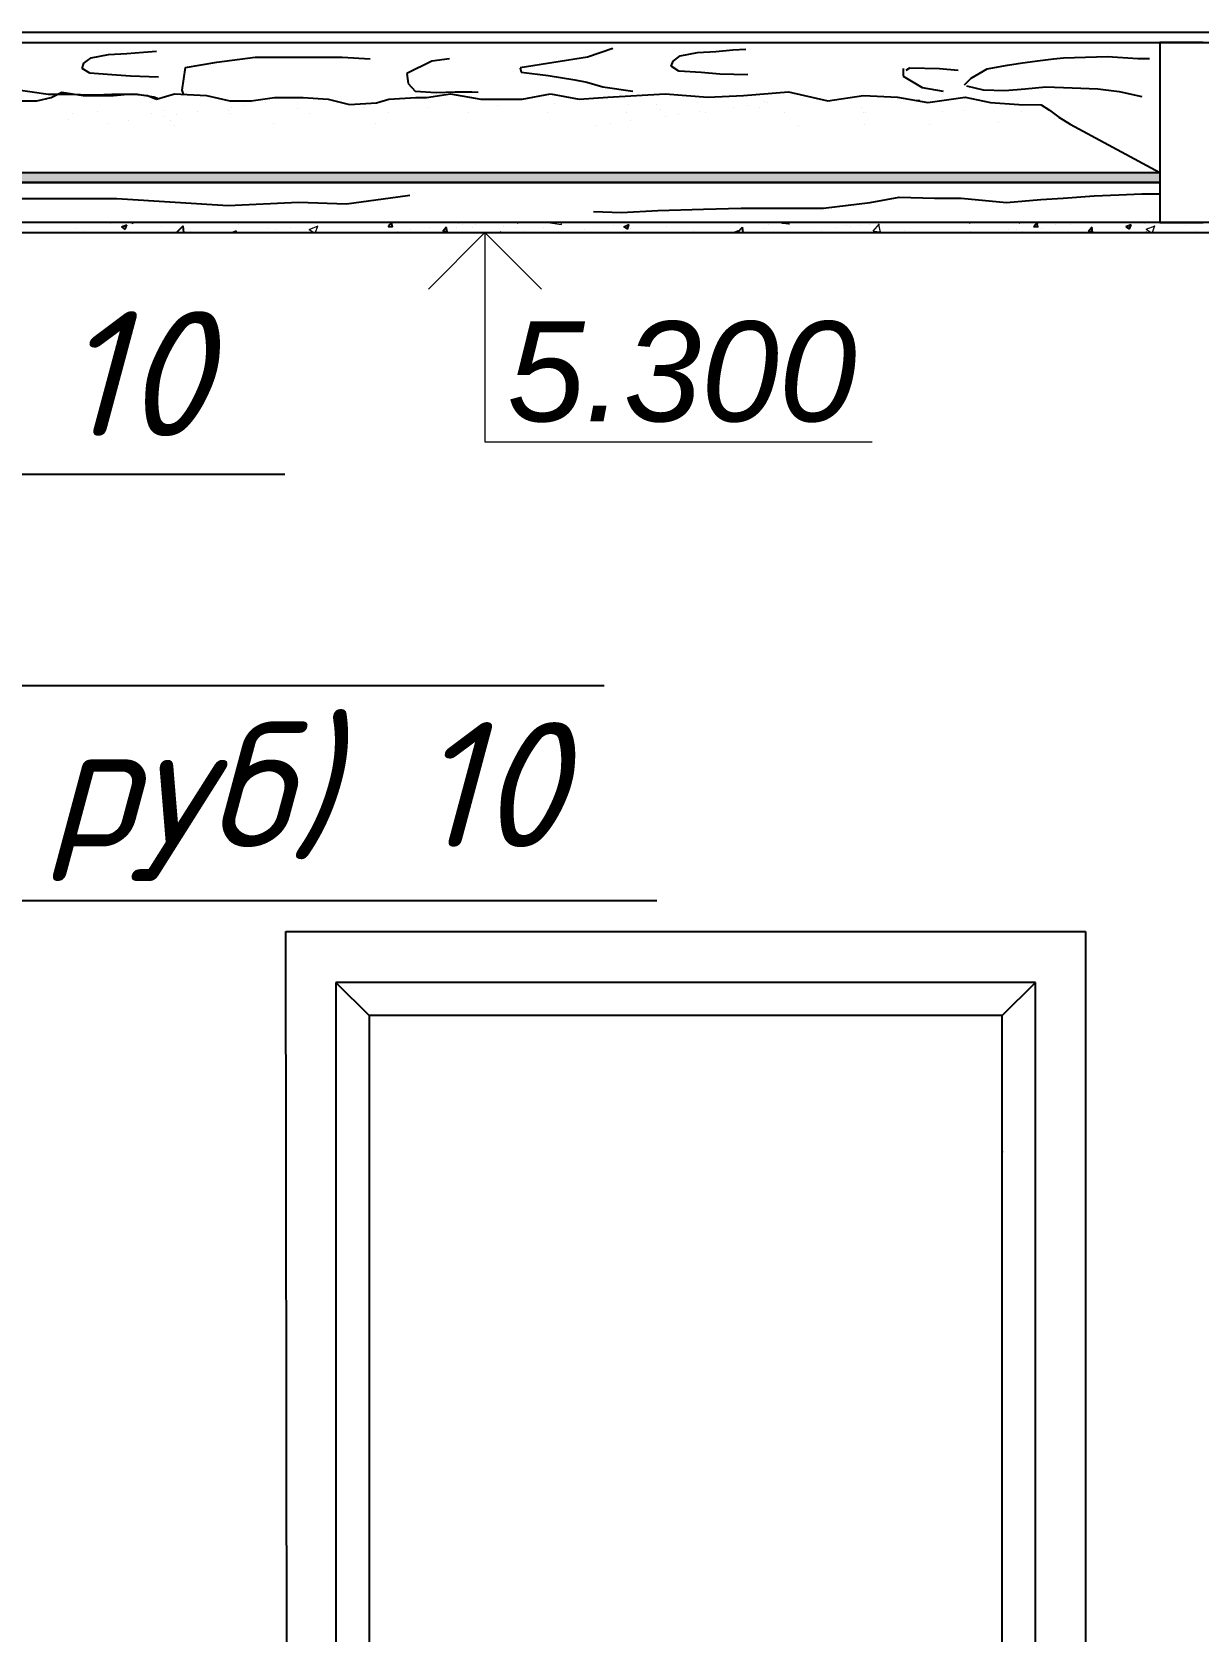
# Model space of a CAD drawing. Header units: millimetres. Extents: x 84778 to 227326, y -44398 to 146312.
# Drawn here: x 194694 to 197027, y 599 to 3800 of the extents above; entities that cross this region are included whole.
import ezdxf

# ---------------------------------------------------------------- set-up
doc = ezdxf.new("R2010")
doc.units = ezdxf.units.MM
doc.header["$LTSCALE"] = 10
doc.layers.add('Размерная', color=7, linetype='Continuous')
doc.layers.add('Тонкая', color=7, linetype='Continuous', lineweight=25)
doc.styles.add('Isocpeur', font='isocpeui.ttf')
doc.styles.add('STIL 888', font='ARIALI.TTF')

msp = doc.modelspace()

# ---------------------------------------------------------------- hatches: boundary and pattern name
at = {"layer": 'Тонкая', "ltscale": 1000}
msp.add_hatch(color=256, dxfattribs=at).paths.add_polyline_path([(189424, 3498.6), (189454, 3518.6), (196948.6, 3518.6), (196948.6, 3498.6)])

# ---------------------------------------------------------------- linework, layer by layer
for p, q in [((195201.7, 2000.6), (196800.1, 2000.6)), ((195206.5, -2001.4), (195201.7, 2000.6)), ((196800.1, 2000.6), (196800.1, -2001.4)), ((195301.6, 1898.7), (195368.2, 1832.1)), ((196700.2, 1898.7), (195301.6, 1898.7)), ((195301.6, 1898.7), (195301.6, -971.1)), ((196633.6, 1832.1), (196700.2, 1898.7)), ((196700.2, -971.1), (196700.2, 1898.7)), ((196633.6, 1832.1), (195368.2, 1832.1)), ((195368.2, 1832.1), (195368.2, -904.5)), ((196633.6, -904.5), (196633.6, 1832.1))]:
    msp.add_line(p, q)
msp.add_point((196633.6, 1559.7))
at = {"layer": 'Размерная', "linetype": 'Continuous', "lineweight": 20}
for p, q in [((195486.4, 3285.5), (195599.6, 3398.6)), ((195712.7, 3285.5), (195599.6, 3398.6)), ((195599.6, 3398.6), (195599.6, 2980)), ((195599.6, 2980), (196373.5, 2980))]:
    msp.add_line(p, q, dxfattribs=at)
at = {"layer": 'Тонкая', "linetype": 'Continuous', "ltscale": 1000}
for p, q in [((189844.7, 3779), (197071.6, 3779)), ((197035.4, 3778.6), (196948.6, 3778.6)), ((196948.6, 3778.6), (196948.6, 3418.6)), ((194797.8, 3737.3), (194812.3, 3747.8)), ((194812.3, 3747.8), (194846.9, 3754.6)), ((194846.9, 3754.6), (194883.4, 3756.5)), ((194883.4, 3756.5), (194917.1, 3759.4)), ((194917.1, 3759.4), (194943.1, 3761.3)), ((195063.5, 3739.2), (195140.1, 3749.6)), ((195140.1, 3749.6), (195199.3, 3749.6)), ((195199.3, 3749.6), (195262, 3749.6)), ((195262, 3749.6), (195314.2, 3749.6)), ((195314.2, 3749.6), (195369.9, 3746.1)), ((195528.6, 3746), (195493.6, 3741.3)), ((195804.5, 3749.4), (195669.9, 3728.2)), ((195855.5, 3766.7), (195804.5, 3749.4)), ((195975.8, 3741.7), (195990.2, 3752.3)), ((195990.2, 3752.3), (196024.8, 3759)), ((196024.8, 3759), (196061.4, 3760.9)), ((196061.4, 3760.9), (196095.1, 3763.8)), ((196095.1, 3763.8), (196121, 3765.7)), ((196709.5, 3743), (196736.5, 3746)), ((196736.5, 3746), (196756.4, 3748.3)), ((196756.4, 3748.3), (196844.1, 3750.8)), ((196844.1, 3750.8), (196904.7, 3746.9)), ((196904.7, 3746.9), (196904.7, 3746.9)), ((196904.7, 3746.9), (196928.2, 3746.9)), ((196928.2, 3746.9), (196928.2, 3746.9)), ((194794, 3726.7), (194797.8, 3737.3)), ((194809.4, 3717.1), (194794, 3726.7)), ((194853.6, 3714.2), (194809.4, 3717.1)), ((194891.1, 3711.3), (194853.6, 3714.2)), ((194993.9, 3683.5), (195000.9, 3728.7)), ((195000.9, 3728.7), (195063.5, 3739.2)), ((195493.6, 3741.3), (195443.4, 3716.7)), ((195443.4, 3716.7), (195446.2, 3696.8)), ((195669.9, 3728.2), (195671.8, 3719.6)), ((195671.8, 3719.6), (195725.7, 3712.9)), ((195725.7, 3712.9), (195779.5, 3704.2)), ((195971.9, 3731.1), (195975.8, 3741.7)), ((195987.3, 3721.5), (195971.9, 3731.1)), ((196031.6, 3718.6), (195987.3, 3721.5)), ((196069.1, 3715.7), (196031.6, 3718.6)), ((196124.9, 3713.8), (196069.1, 3715.7)), ((196435.6, 3726.4), (196435.6, 3711.3)), ((196441.7, 3723.3), (196449.2, 3727.9)), ((196449.2, 3727.9), (196508.2, 3726.4)), ((196508.2, 3726.4), (196545.9, 3723.3)), ((196571.6, 3707.1), (196603.6, 3726.1)), ((196603.6, 3726.1), (196644.6, 3733.1)), ((196644.6, 3733.1), (196674.6, 3738.1)), ((196674.6, 3738.1), (196709.5, 3743)), ((194657.4, 3685.4), (194726.6, 3675.7)), ((194946.9, 3709.4), (194891.1, 3711.3)), ((194997.4, 3673.1), (194993.9, 3683.5)), ((195446.2, 3696.8), (195460.4, 3681.7)), ((195460.4, 3681.7), (195502.1, 3678.8)), ((195779.5, 3704.2), (195803.6, 3699.4)), ((195803.6, 3699.4), (195835.3, 3689.8)), ((195835.3, 3689.8), (195895.4, 3681.5)), ((196435.6, 3711.3), (196473.4, 3688.6)), ((196473.4, 3688.6), (196515.7, 3681.1)), ((196558.6, 3694.1), (196571.6, 3707.1)), ((196562.6, 3692.2), (196595.8, 3684.3)), ((196595.8, 3684.3), (196638.8, 3682.4)), ((196638.8, 3682.4), (196679.9, 3686.3)), ((196679.9, 3686.3), (196721, 3690.2)), ((196721, 3690.2), (196773.7, 3688.3)), ((196773.7, 3688.3), (196824.6, 3686.3)), ((196824.6, 3686.3), (196867.6, 3680.4)), ((194657, 3661.9), (194703.5, 3661.9)), ((194703.5, 3661.9), (194732.1, 3669)), ((194722.9, 3664.3), (194722.9, 3664.3)), ((194726.6, 3675.7), (194761.3, 3675.7)), ((194732.1, 3669), (194753.5, 3679.7)), ((194753.5, 3679.7), (194796.4, 3672.6)), ((194761.3, 3675.7), (194791.1, 3674.8)), ((194791.1, 3674.8), (194821.9, 3673.8)), ((194796.4, 3672.6), (194835.7, 3672.6)), ((194821.9, 3673.8), (194853.6, 3675.7)), ((194835.7, 3672.6), (194857.2, 3672.6)), ((194853.6, 3675.7), (194904.6, 3675.7)), ((194857.2, 3672.6), (194892.9, 3676.2)), ((194892.9, 3676.2), (194925.1, 3672.6)), ((194904.6, 3675.7), (194937.3, 3670)), ((194919.8, 3668.4), (194919.8, 3668.4)), ((194925.1, 3672.6), (194942.9, 3665.4)), ((194937.3, 3670), (194945, 3667.1)), ((194942.9, 3665.4), (194978.7, 3676.2)), ((194978.7, 3676.2), (195043, 3672.6)), ((195043, 3672.6), (195089.5, 3661.9)), ((195089.5, 3661.9), (195132.4, 3661.9)), ((195093.1, 3649), (195093.1, 3649)), ((195119.5, 3652.5), (195119.5, 3652.5)), ((195132.4, 3661.9), (195178.8, 3669)), ((195132.4, 3658.1), (195132.4, 3658.1)), ((195160.8, 3657.9), (195160.8, 3657.9)), ((195178.8, 3669), (195236, 3669)), ((195229.8, 3667), (195229.8, 3667)), ((195236, 3669), (195286, 3665.4)), ((195286, 3665.4), (195328.9, 3654.7)), ((195328.9, 3654.7), (195382.5, 3658.3)), ((195357.4, 3648.9), (195357.4, 3648.9)), ((195382.5, 3658.3), (195407.6, 3665.4)), ((195407.6, 3665.4), (195461.2, 3669)), ((195461.2, 3669), (195482.6, 3669)), ((195482.6, 3669), (195530.7, 3676.3)), ((195502.1, 3678.8), (195539.9, 3679.8)), ((195530.7, 3676.3), (195591.5, 3665.6)), ((195539.9, 3679.8), (195573.1, 3679.8)), ((195573.1, 3679.8), (195586, 3679.4)), ((195591.5, 3665.6), (195673.7, 3665.6)), ((195624.5, 3653.2), (195624.5, 3653.2)), ((195673.7, 3665.6), (195730.8, 3676.3)), ((195730.8, 3676.3), (195788, 3665.6)), ((195738.9, 3655.9), (195738.9, 3655.9)), ((195788, 3665.6), (195845.2, 3669.2)), ((195845.2, 3669.2), (195959.6, 3676.3)), ((195887.4, 3654.3), (195887.4, 3654.3)), ((195942.1, 3654.2), (195942.1, 3654.2)), ((195959.6, 3676.3), (196045.4, 3669.2)), ((196024.6, 3659.2), (196024.6, 3659.2)), ((196045.4, 3669.2), (196116.8, 3672.8)), ((196097.1, 3649.6), (196097.1, 3649.6)), ((196116.8, 3672.8), (196206.2, 3679.9)), ((196123.6, 3653.1), (196123.6, 3653.1)), ((196148.4, 3649.7), (196148.4, 3649.7)), ((196157.6, 3660.9), (196157.6, 3660.9)), ((196164.9, 3658.5), (196164.9, 3658.5)), ((196206.2, 3679.9), (196284.8, 3662)), ((196233.9, 3667.6), (196233.9, 3667.6)), ((196284.8, 3662), (196356.3, 3672.8)), ((196287.6, 3660.3), (196287.6, 3660.3)), ((196356.3, 3672.8), (196424.2, 3669.2)), ((196424.2, 3669.2), (196485, 3658.5)), ((196424.8, 3665.3), (196424.8, 3665.3)), ((196461.8, 3662.6), (196468.9, 3663)), ((196485, 3658.5), (196560, 3669.2)), ((196557.7, 3666.9), (196557.7, 3666.9)), ((196560, 3669.2), (196610.1, 3658.5)), ((196610.1, 3658.5), (196667.3, 3654.9)), ((196667.3, 3654.9), (196711.4, 3654.2)), ((196711.4, 3654.2), (196728, 3643.5)), ((196867.6, 3680.4), (196912.6, 3670.7)), ((194767.1, 3623.8), (194767.1, 3623.8)), ((194774.9, 3636.8), (194774.9, 3636.8)), ((194824.3, 3641.2), (194824.3, 3641.2)), ((194887.4, 3621.9), (194887.4, 3621.9)), ((194933.1, 3637.1), (194933.1, 3637.1)), ((194956.4, 3631), (194956.4, 3631)), ((194957.2, 3642.9), (194957.2, 3642.9)), ((194970.3, 3622.1), (194970.3, 3622.1)), ((194982.8, 3634.4), (194982.8, 3634.4)), ((195024.1, 3639.9), (195024.1, 3639.9)), ((195087.2, 3642.3), (195087.2, 3642.3)), ((195091.3, 3637.4), (195091.3, 3637.4)), ((195176.6, 3617.6), (195176.6, 3617.6)), ((195224.4, 3647.2), (195224.4, 3647.2)), ((195249.5, 3637.7), (195249.5, 3637.7)), ((195407.7, 3638), (195407.7, 3638)), ((195487.3, 3648.3), (195487.3, 3648.3)), ((195565.9, 3638.3), (195565.9, 3638.3)), ((195724.1, 3638.5), (195724.1, 3638.5)), ((195850.1, 3617.1), (195850.1, 3617.1)), ((195882.3, 3638.8), (195882.3, 3638.8)), ((195891.4, 3622.5), (195891.4, 3622.5)), ((195951.5, 3645.6), (195951.5, 3645.6)), ((195960.4, 3631.6), (195960.4, 3631.6)), ((195986.8, 3635.1), (195986.8, 3635.1)), ((196028.1, 3640.5), (196028.1, 3640.5)), ((196040.5, 3639.1), (196040.5, 3639.1)), ((196198.7, 3639.4), (196198.7, 3639.4)), ((196351.7, 3648), (196351.7, 3648)), ((196356.9, 3639.7), (196356.9, 3639.7)), ((196361, 3639.4), (196361, 3639.4)), ((196515.1, 3640), (196515.1, 3640)), ((196557.9, 3643.5), (196557.9, 3643.5)), ((196626.4, 3619.3), (196626.4, 3619.3)), ((196673.3, 3640.3), (196673.3, 3640.3)), ((196728, 3643.5), (196746.9, 3629.3)), ((196746.9, 3629.3), (196769.4, 3615.2)), ((196759.4, 3621), (196759.4, 3621)), ((194846.1, 3616.4), (194846.1, 3616.4)), ((194979.7, 3613.5), (194979.7, 3613.5)), ((195379.9, 3615.8), (195379.9, 3615.8)), ((195823.6, 3613.6), (195823.6, 3613.6)), ((196226.3, 3613.3), (196226.3, 3613.3)), ((196359.3, 3615), (196359.3, 3615)), ((196489.2, 3614.4), (196489.2, 3614.4)), ((196769.4, 3615.2), (196948.6, 3518.6)), ((189424, 3498.6), (196948.6, 3498.6)), ((189454, 3518.6), (196948.6, 3518.6)), ((194819.3, 3465.9), (194631, 3465.9)), ((194863.8, 3465.9), (194819.3, 3465.9)), ((195086.3, 3452.2), (194863.8, 3465.9)), ((195226.6, 3459), (195086.3, 3452.2)), ((195322.5, 3455.6), (195226.6, 3459)), ((195425.2, 3469.3), (195322.5, 3455.6)), ((195449.1, 3472.7), (195425.2, 3469.3)), ((196276.6, 3447.3), (196369.8, 3458.4)), ((196369.8, 3458.4), (196427.4, 3469.5)), ((196427.4, 3469.5), (196498.4, 3467.3)), ((196498.4, 3467.3), (196551.6, 3467.3)), ((196551.6, 3467.3), (196642.6, 3458.4)), ((196642.6, 3458.4), (196711.3, 3465)), ((196711.3, 3465), (196755.7, 3467.3)), ((196755.7, 3467.3), (196817.8, 3471.7)), ((196817.8, 3471.7), (196866.6, 3473.9)), ((196866.6, 3473.9), (196913.1, 3476.1)), ((196913.1, 3476.1), (196948.6, 3476.1)), ((195816.8, 3440.6), (195872.3, 3438.4)), ((195872.3, 3438.4), (195945.5, 3442.9)), ((195945.5, 3442.9), (196036.4, 3445.1)), ((196036.4, 3445.1), (196111.8, 3447.3)), ((196111.8, 3447.3), (196276.6, 3447.3)), ((194796, 3403), (194796, 3403)), ((194872.7, 3410.1), (194880.3, 3405)), ((194873, 3409.9), (194883.7, 3414)), ((194874.3, 3413.8), (194874.3, 3413.8)), ((194880.2, 3405.1), (194883.3, 3414.3)), ((194952.6, 3409.7), (194952.6, 3409.7)), ((194984.3, 3399.8), (194996.2, 3412.2)), ((194984.3, 3399.6), (194990.9, 3398.6)), ((194997.8, 3398.6), (194996.2, 3412.3)), ((195010.1, 3401.2), (195010.1, 3401.2)), ((195094.3, 3398.6), (195102.7, 3401.8)), ((195101.2, 3398.6), (195102.3, 3402.1)), ((195106.4, 3413.9), (195106.4, 3413.9)), ((195166.9, 3406.8), (195166.9, 3406.8)), ((195183.8, 3404.7), (195183.8, 3404.7)), ((195262.9, 3416.1), (195262.9, 3416.1)), ((195405.8, 3411), (195414.9, 3410.2)), ((195406.3, 3411), (195412.7, 3418.6)), ((195414.5, 3409.3), (195412.8, 3418.6)), ((195450.5, 3404.4), (195450.5, 3404.4)), ((195473.6, 3418.4), (195473.6, 3418.4)), ((195488.7, 3409.4), (195488.7, 3409.4)), ((195491.7, 3399.2), (195491.7, 3399.2)), ((195515.1, 3401.5), (195524.2, 3400.7)), ((195515.6, 3401.4), (195523, 3410.2)), ((195523.8, 3399.7), (195522, 3409.2)), ((195546.4, 3417), (195546.4, 3417)), ((195554.9, 3414.9), (195554.9, 3414.9)), ((195573.7, 3408), (195573.7, 3408)), ((195580.6, 3414.5), (195580.6, 3414.5)), ((195630.6, 3398.6), (195632.3, 3400.6)), ((195631.6, 3398.6), (195631.4, 3399.7)), ((195636.3, 3411.5), (195636.3, 3411.5)), ((195650.7, 3417.8), (195650.7, 3417.8)), ((195663.8, 3418.6), (195665.4, 3417.5)), ((195665.3, 3417.6), (195665.7, 3418.6)), ((195717.6, 3408), (195717.6, 3408)), ((195799, 3404.6), (195799, 3404.6)), ((195832.8, 3399.9), (195832.8, 3399.9)), ((195876.8, 3410.4), (195884.4, 3405.3)), ((195877.1, 3410.3), (195887.8, 3414.4)), ((195880.4, 3401.2), (195880.4, 3401.2)), ((195883.2, 3399), (195883.2, 3399)), ((195884.3, 3405.4), (195887.4, 3414.6)), ((195890.5, 3407.5), (195890.5, 3407.5)), ((195962.4, 3410.4), (195962.4, 3410.4)), ((196018.7, 3399.8), (196018.7, 3399.8)), ((196097.5, 3398.6), (196106.8, 3402.2)), ((196104.3, 3398.6), (196114.5, 3409.3)), ((196105.2, 3398.6), (196106.4, 3402.4)), ((196107.6, 3415.1), (196107.6, 3415.1)), ((196115.8, 3398.6), (196114.5, 3409.4)), ((196273.1, 3402.3), (196273.1, 3402.3)), ((196321.8, 3412.1), (196321.8, 3412.1)), ((196330.9, 3410.6), (196330.9, 3410.6)), ((196350.1, 3412.1), (196350.1, 3412.1)), ((196369.1, 3415.6), (196369.1, 3415.6)), ((196646.7, 3404.6), (196646.7, 3404.6)), ((196661.8, 3404.7), (196661.8, 3404.7)), ((196668.4, 3418.6), (196669.5, 3417.9)), ((196669.4, 3417.9), (196669.7, 3418.6)), ((196675.1, 3401.1), (196675.1, 3401.1)), ((196696.4, 3410.9), (196705.5, 3410.1)), ((196696.9, 3410.8), (196703.4, 3418.6)), ((196705.1, 3409.1), (196703.3, 3418.6)), ((196713.2, 3406.1), (196713.2, 3406.1)), ((196740.1, 3415.4), (196740.1, 3415.4)), ((196770.9, 3413.7), (196770.9, 3413.7)), ((196805.7, 3401.3), (196814.8, 3400.5)), ((196806.2, 3401.3), (196813.6, 3410)), ((196814.4, 3399.6), (196812.6, 3409.1)), ((196880.9, 3410.8), (196888.5, 3405.7)), ((196881.2, 3410.6), (196891.9, 3414.7)), ((196888.5, 3405.7), (196891.6, 3414.9)), ((196919.1, 3416.9), (196919.1, 3416.9)), ((196921.3, 3398.6), (196922.9, 3400.5)), ((196922.1, 3398.6), (196921.9, 3399.5)), ((196948.6, 3418.6), (197035.4, 3418.6)), ((197000.4, 3413.5), (197000.4, 3413.5))]:
    msp.add_line(p, q, dxfattribs=at)
at = {"layer": 'Тонкая', "ltscale": 50}
for p, q in [((189949.7, 3799.7), (197071.6, 3799.7)), ((190671.6, 3398.6), (197071.6, 3398.6)), ((190671.6, 3398.6), (195711.6, 3398.6)), ((190671.6, 3398.6), (195711.6, 3398.6)), ((190671.6, 3398.6), (197071.6, 3398.6)), ((190671.6, 3398.6), (197071.6, 3398.6)), ((197071.6, 3418.6), (192031, 3418.6))]:
    msp.add_line(p, q, dxfattribs=at)
at = {"layer": 'Тонкая', "linetype": 'Continuous', "lineweight": 0, "ltscale": 1000}
for p, q in [((189351.6, 3418.6), (197071.6, 3418.6)), ((197071.6, 3398.6), (189351.6, 3398.6)), ((194781.8, 3407.2), (194781.8, 3407.2)), ((194851.5, 3416.9), (194851.5, 3416.9)), ((194892.8, 3418.6), (194895.5, 3416.8)), ((194895.4, 3416.9), (194896, 3418.6)), ((195210.8, 3409), (195210.8, 3409)), ((195247.9, 3405), (195257.3, 3398.6)), ((195248.2, 3404.8), (195266, 3411.7)), ((195261.1, 3398.6), (195265.6, 3411.9)), ((195406.3, 3414.5), (195406.3, 3414.5)), ((195425.1, 3401), (195425.1, 3401)), ((195488.7, 3409.4), (195488.7, 3409.4)), ((195541.9, 3408.8), (195541.9, 3408.8)), ((195660.1, 3408.2), (195660.1, 3408.2)), ((195677.5, 3403.1), (195677.5, 3403.1)), ((195729.9, 3418.2), (195730.3, 3418.6)), ((195729.9, 3418), (195752.5, 3414.5)), ((195752.5, 3414.8), (195752, 3418.6)), ((195857, 3411.7), (195857, 3411.7)), ((196017.2, 3403.3), (196017.2, 3403.3)), ((196158.4, 3406.2), (196158.4, 3406.2)), ((196166.3, 3414.3), (196166.3, 3414.3)), ((196193.3, 3417.3), (196208.5, 3416)), ((196193.8, 3417.3), (196195, 3418.6)), ((196208.1, 3415), (196207.4, 3418.6)), ((196301.9, 3408.5), (196301.9, 3408.5)), ((196375.5, 3401.4), (196390.7, 3400.1)), ((196376, 3401.3), (196388.3, 3415.9)), ((196376.5, 3399.4), (196376.5, 3399.4)), ((196390.3, 3399.1), (196387.3, 3415)), ((196437.5, 3402.8), (196437.5, 3402.8)), ((196506.9, 3417.3), (196506.9, 3417.3)), ((196567.2, 3418.6), (196569, 3417.4)), ((196569, 3417.5), (196569.4, 3418.6)), ((196569.3, 3398.6), (196570.5, 3400)), ((196569.6, 3398.6), (196569.5, 3399.1)), ((196706.8, 3416.1), (196706.8, 3416.1)), ((196892.4, 3411.4), (196892.4, 3411.4)), ((196921.4, 3405.6), (196931.7, 3398.6)), ((196921.7, 3405.4), (196939.5, 3412.2)), ((196934.5, 3398.6), (196939.1, 3412.5)), ((197022.8, 3402.2), (197022.8, 3402.2))]:
    msp.add_line(p, q, dxfattribs=at)
at = {"layer": 'Тонкая'}
for p, q in [((191142, 2915.5), (195199.5, 2915.5)), ((191142, 2492.2), (195837.7, 2492.2)), ((191142, 2062.6), (195943.3, 2062.6))]:
    msp.add_line(p, q, dxfattribs=at)
at = {"layer": 'Тонкая', "ltscale": 1000}
msp.add_lwpolyline([(189424, 3498.6), (189454, 3518.6), (196948.6, 3518.6), (196948.6, 3498.6), (189424, 3498.6), (189454, 3518.6)], dxfattribs=at)

# ---------------------------------------------------------------- texts
at = {"layer": 'Размерная', "linetype": 'Continuous', "ltscale": 50, "style": 'STIL 888'}
msp.add_text('5.300', height=200, dxfattribs=at).set_placement((195643.8, 3020.9))
at = {"layer": 'Тонкая', "style": 'Isocpeur'}
for s, p in [('Корка ( известковая ) 10', (191194.8, 2991.3)), ('ПАроизоляция ( 2 сл. руб) 10', (191180.5, 2169.3))]:
    msp.add_text(s, height=250, dxfattribs=at).set_placement(p)

doc.saveas('drawing.dxf')
